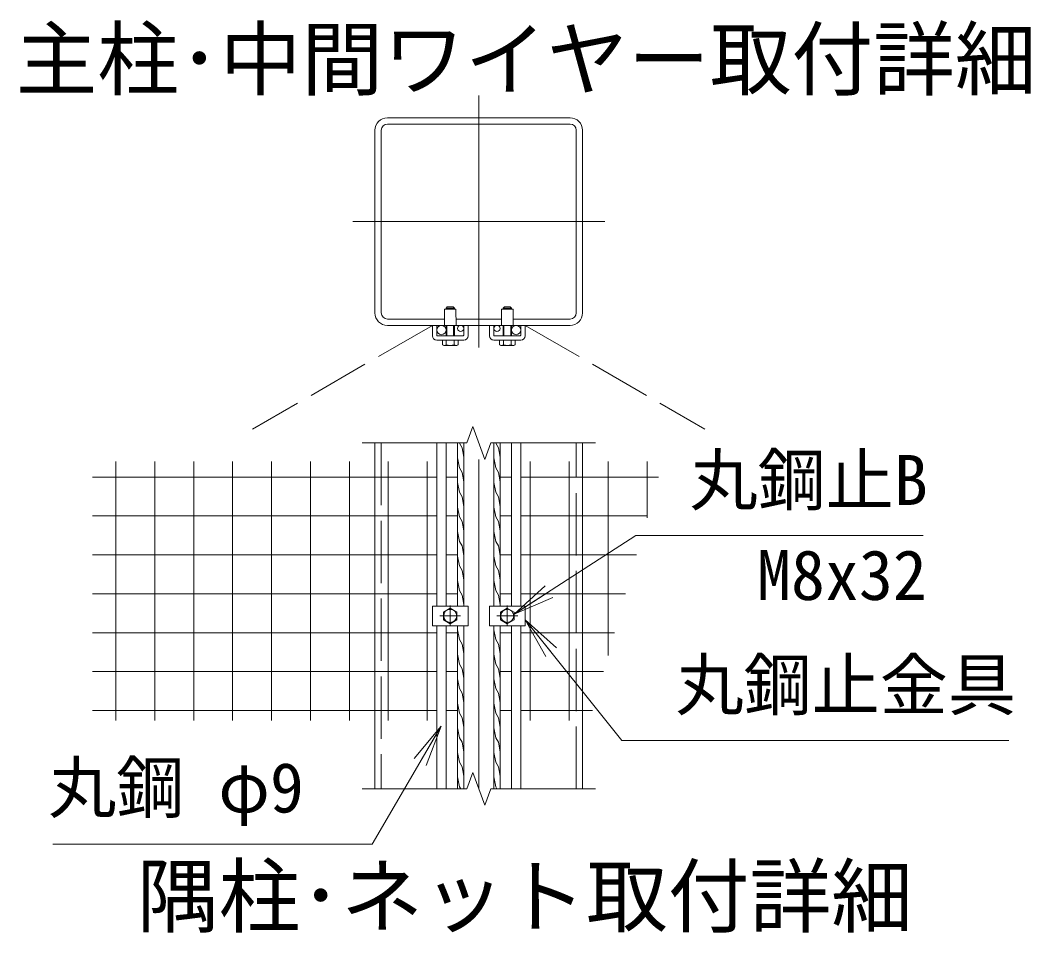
# Model space of a CAD drawing. Units: millimetres at full size; details may follow other scales. Extents: x -16800 to 16800, y -11880 to 11880.
# Drawn here: x 10536 to 14432, y 1031 to 4548 of the extents above; entities that cross this region are included whole.
import ezdxf
from ezdxf.enums import TextEntityAlignment as Align

# ---------------------------------------------------------------- set-up
doc = ezdxf.new("R2010")
doc.units = ezdxf.units.MM
doc.header["$LTSCALE"] = 40
doc.linetypes.add('DASHED', pattern=[7.5, 6, -1.5])
doc.linetypes.add('USER1', pattern=[50.8, 31.75, -6.35, 6.35, -6.35])
for name, color, linetype, lineweight in [('0-0_D-STR1', 1, 'Continuous', 18), ('0-1_D-BMK', 2, 'USER1', 13), ('0-2_D-STR3', 3, 'Continuous', 13), ('0-6_D-STR-DIM', 7, 'Continuous', 13), ('0-7_0', 7, 'Continuous', 18), ('0-9_D-STR-TXT', 7, 'Continuous', 13), ('0-A_D-STR2', 7, 'Continuous', 13), ('0-B_D-TTL-TXT', 7, 'Continuous', 13)]:
    doc.layers.add(name, color=color, linetype=linetype, lineweight=lineweight)
doc.styles.add('ＭＳ ゴシック', font='')
doc.styles.get('ＭＳ ゴシック').set_extended_font_data('MS Gothic')

# ---------------------------------------------------------------- blocks, each defined once
blk = doc.blocks.new('_Open')
at = {"layer": '0-7_0'}
blk.add_line((-40, 6.67), (0, 0), dxfattribs=at)
blk.add_lwpolyline([(-40, -6.67), (0, 0), (-40, 0)], dxfattribs=at)

msp = doc.modelspace()

# ---------------------------------------------------------------- linework, layer by layer
at = {"layer": '0-0_D-STR1'}
for p, q in [((12655.9, 4171.85), (11951.9, 4171.85)), ((12655.9, 4147.85), (11951.9, 4147.85)), ((11903.9, 4123.85), (11903.9, 3419.85)), ((11927.9, 4123.85), (11927.9, 3419.85)), ((12679.9, 3419.85), (12679.9, 4123.85)), ((12703.9, 3419.85), (12703.9, 4123.85)), ((11951.9, 3395.85), (12171.66, 3395.85)), ((12216.15, 3395.85), (12391.66, 3395.85)), ((12436.15, 3395.85), (12655.9, 3395.85)), ((11951.9, 3371.85), (12655.9, 3371.85)), ((11903.9, 2918.64), (11903.9, 1585.31)), ((12703.9, 1585.31), (12703.9, 2918.64))]:
    msp.add_line(p, q, dxfattribs=at)
at = {"layer": '0-0_D-STR1', "linetype": 'DASHED'}
for p, q in [((11927.9, 2918.64), (11927.9, 1585.31)), ((12679.9, 1585.31), (12679.9, 2918.64))]:
    msp.add_line(p, q, dxfattribs=at)
at = {"layer": '0-0_D-STR1'}
for centre, radius, start, end in [((11951.9, 4123.85), 48, 90, 180), ((12655.9, 4123.85), 48, 0, 90), ((11951.9, 4123.85), 24, 90, 180), ((12655.9, 4123.85), 24, 0, 90), ((11951.9, 3419.85), 48, 180, 270), ((11951.9, 3419.85), 24, 180, 270), ((12655.9, 3419.85), 48, 270, 0), ((12655.9, 3419.85), 24, 270, 0)]:
    msp.add_arc(centre, radius, start, end, dxfattribs=at)
at = {"layer": '0-1_D-BMK'}
for p, q in [((12303.9, 4257.35), (12303.9, 3286.36)), ((11818.4, 3771.85), (12789.4, 3771.85)), ((12303.9, 1585.31), (12303.9, 2918.64)), ((12193.9, 2211.97), (12193.9, 2291.97)), ((12413.9, 2211.97), (12413.9, 2291.97)), ((12153.9, 2251.97), (12233.9, 2251.97)), ((12453.9, 2251.97), (12373.9, 2251.97))]:
    msp.add_line(p, q, dxfattribs=at)
at = {"layer": '0-2_D-STR3'}
for p, q in [((12171.5, 3371.85), (12171.9, 3434.65)), ((12215.9, 3434.65), (12171.9, 3434.65)), ((12177.9, 3438.25), (12182.7, 3443.05)), ((12177.9, 3438.25), (12209.9, 3438.25)), ((12177.9, 3434.65), (12177.9, 3438.25)), ((12180.9, 3434.65), (12180.9, 3441.25)), ((12182.7, 3443.05), (12205.1, 3443.05)), ((12209.9, 3438.25), (12205.1, 3443.05)), ((12206.9, 3434.65), (12206.9, 3441.25)), ((12209.9, 3434.65), (12209.9, 3438.25)), ((12215.9, 3434.65), (12216.3, 3371.85)), ((12391.5, 3371.85), (12391.9, 3434.65)), ((12435.9, 3434.65), (12391.9, 3434.65)), ((12397.9, 3438.25), (12402.7, 3443.05)), ((12397.9, 3438.25), (12429.9, 3438.25)), ((12397.9, 3434.65), (12397.9, 3438.25)), ((12400.9, 3434.65), (12400.9, 3441.25)), ((12402.7, 3443.05), (12425.1, 3443.05)), ((12429.9, 3438.25), (12425.1, 3443.05)), ((12426.9, 3434.65), (12426.9, 3441.25)), ((12429.9, 3434.65), (12429.9, 3438.25)), ((12435.9, 3434.65), (12436.3, 3371.85)), ((12125.1, 3371.85), (12141.9, 3371.85)), ((12125.1, 3331.85), (12125.1, 3371.85)), ((12141.9, 3333.85), (12141.9, 3371.85)), ((12177.9, 3331.85), (12177.9, 3371.85)), ((12180.9, 3331.85), (12180.9, 3371.85)), ((12206.9, 3331.85), (12206.9, 3371.85)), ((12209.9, 3331.85), (12209.9, 3371.85)), ((12245.9, 3333.85), (12245.9, 3371.85)), ((12245.9, 3371.85), (12262.7, 3371.85)), ((12262.7, 3331.85), (12262.7, 3371.85)), ((12345.1, 3371.85), (12361.9, 3371.85)), ((12345.1, 3331.85), (12345.1, 3371.85)), ((12361.9, 3333.85), (12361.9, 3371.85)), ((12397.9, 3331.85), (12397.9, 3371.85)), ((12400.9, 3331.85), (12400.9, 3371.85)), ((12426.9, 3331.85), (12426.9, 3371.85)), ((12429.9, 3331.85), (12429.9, 3371.85)), ((12465.9, 3333.85), (12465.9, 3371.85)), ((12465.9, 3371.85), (12482.7, 3371.85)), ((12482.7, 3331.85), (12482.7, 3371.85)), ((12141.9, 3315.05), (12245.9, 3315.05)), ((12143.9, 3331.85), (12243.9, 3331.85)), ((12163.88, 3315.05), (12163.88, 3296.64)), ((12163.88, 3315.05), (12223.92, 3315.05)), ((12178.89, 3315.05), (12178.89, 3296.64)), ((12208.91, 3315.05), (12208.91, 3296.64)), ((12223.92, 3315.05), (12223.92, 3296.64)), ((12361.9, 3315.05), (12465.9, 3315.05)), ((12363.9, 3331.85), (12463.9, 3331.85)), ((12383.88, 3315.05), (12383.88, 3296.64)), ((12383.88, 3315.05), (12443.92, 3315.05)), ((12398.89, 3315.05), (12398.89, 3296.64)), ((12428.91, 3315.05), (12428.91, 3296.64)), ((12443.92, 3315.05), (12443.92, 3296.64)), ((12168.7, 3293.85), (12163.88, 3296.64)), ((12168.7, 3293.85), (12219.1, 3293.85)), ((12219.1, 3293.85), (12223.92, 3296.64)), ((12388.7, 3293.85), (12383.88, 3296.64)), ((12388.7, 3293.85), (12439.1, 3293.85)), ((12439.1, 3293.85), (12443.92, 3296.64)), ((12141.9, 2289.97), (12141.9, 2918.64)), ((12177.9, 2289.97), (12177.9, 2918.64)), ((12221.9, 2289.97), (12221.9, 2918.64)), ((12245.9, 2289.97), (12245.9, 2918.64)), ((12361.9, 2289.97), (12361.9, 2918.64)), ((12385.9, 2289.97), (12385.9, 2918.64)), ((12429.9, 2289.97), (12429.9, 2918.64)), ((12465.9, 2289.97), (12465.9, 2918.64)), ((12125.1, 2289.97), (12262.7, 2289.97)), ((12125.1, 2289.97), (12125.1, 2213.97)), ((12167.9, 2266.98), (12193.9, 2282)), ((12167.9, 2236.96), (12167.9, 2266.98)), ((12193.9, 2282), (12219.9, 2266.98)), ((12219.9, 2266.98), (12219.9, 2236.96)), ((12262.7, 2289.97), (12262.7, 2213.97)), ((12482.7, 2289.97), (12345.1, 2289.97)), ((12345.1, 2289.97), (12345.1, 2213.97)), ((12413.9, 2282), (12387.9, 2266.98)), ((12387.9, 2266.98), (12387.9, 2236.96)), ((12439.9, 2266.98), (12413.9, 2282)), ((12439.9, 2236.96), (12439.9, 2266.98)), ((12482.7, 2289.97), (12482.7, 2213.97)), ((12193.9, 2221.95), (12167.9, 2236.96)), ((12219.9, 2236.96), (12193.9, 2221.95)), ((12387.9, 2236.96), (12413.9, 2221.95)), ((12413.9, 2221.95), (12439.9, 2236.96)), ((12125.1, 2213.97), (12262.7, 2213.97)), ((12141.9, 1585.31), (12141.9, 2213.97)), ((12177.9, 1585.31), (12177.9, 2213.97)), ((12221.9, 1585.31), (12221.9, 2213.97)), ((12245.9, 1585.31), (12245.9, 2213.97)), ((12482.7, 2213.97), (12345.1, 2213.97)), ((12361.9, 1585.31), (12361.9, 2213.97)), ((12385.9, 1585.31), (12385.9, 2213.97)), ((12429.9, 1585.31), (12429.9, 2213.97)), ((12465.9, 1585.31), (12465.9, 2213.97))]:
    msp.add_line(p, q, dxfattribs=at)
for points in [[(12229.28, 2918.64), (12229.53, 2917.4), (12239.61, 2899.74), (12245.9, 2863.3)], [(12369.28, 2918.64), (12369.53, 2917.4), (12379.61, 2899.74), (12385.9, 2863.3)], [(12221.9, 2860.78), (12229.53, 2822.83), (12239.61, 2805.17), (12245.9, 2768.73)], [(12361.9, 2860.78), (12369.53, 2822.83), (12379.61, 2805.17), (12385.9, 2768.73)], [(12221.9, 2766.2), (12229.53, 2728.26), (12239.61, 2710.59), (12245.9, 2674.16)], [(12361.9, 2766.2), (12369.53, 2728.26), (12379.61, 2710.59), (12385.9, 2674.16)], [(12221.9, 2671.63), (12229.53, 2633.69), (12239.61, 2616.02), (12245.9, 2579.59)], [(12361.9, 2671.63), (12369.53, 2633.69), (12379.61, 2616.02), (12385.9, 2579.59)], [(12221.9, 2577.06), (12229.53, 2539.11), (12239.61, 2521.45), (12245.9, 2485.02)], [(12361.9, 2577.06), (12369.53, 2539.11), (12379.61, 2521.45), (12385.9, 2485.02)], [(12221.9, 2482.49), (12229.53, 2444.54), (12239.61, 2426.88), (12245.9, 2390.44)], [(12361.9, 2482.49), (12369.53, 2444.54), (12379.61, 2426.88), (12385.9, 2390.44)], [(12221.9, 2387.92), (12229.53, 2349.97), (12239.61, 2332.31), (12245.9, 2295.87)], [(12361.9, 2387.92), (12369.53, 2349.97), (12379.61, 2332.31), (12385.9, 2295.87)], [(12221.9, 2198.77), (12229.53, 2160.83), (12239.61, 2143.16), (12245.9, 2106.73)], [(12361.9, 2198.77), (12369.53, 2160.83), (12379.61, 2143.16), (12385.9, 2106.73)], [(12221.9, 2104.2), (12229.53, 2066.26), (12239.61, 2048.59), (12245.9, 2012.16)], [(12361.9, 2104.2), (12369.53, 2066.26), (12379.61, 2048.59), (12385.9, 2012.16)], [(12221.9, 2009.63), (12229.53, 1971.68), (12239.61, 1954.02), (12245.9, 1917.59)], [(12361.9, 2009.63), (12369.53, 1971.68), (12379.61, 1954.02), (12385.9, 1917.59)], [(12221.9, 1915.06), (12229.53, 1877.11), (12239.61, 1859.45), (12245.9, 1823.01)], [(12361.9, 1915.06), (12369.53, 1877.11), (12379.61, 1859.45), (12385.9, 1823.01)], [(12221.9, 1820.49), (12229.53, 1782.54), (12239.61, 1764.88), (12245.9, 1728.44)], [(12361.9, 1820.49), (12369.53, 1782.54), (12379.61, 1764.88), (12385.9, 1728.44)], [(12221.9, 1725.92), (12229.53, 1687.97), (12239.61, 1670.31), (12245.9, 1633.87)], [(12361.9, 1725.92), (12369.53, 1687.97), (12379.61, 1670.31), (12385.9, 1633.87)], [(12221.9, 1631.34), (12229.53, 1593.4), (12234.15, 1585.31)], [(12361.9, 1631.34), (12369.53, 1593.4), (12374.15, 1585.31)]]:
    msp.add_lwpolyline(points, dxfattribs=at)
for centre, radius in [((12159.9, 3353.85), 18), ((12233.9, 3359.85), 12), ((12373.9, 3359.85), 12), ((12447.9, 3353.85), 18), ((12193.9, 2251.97), 25), ((12413.9, 2251.97), 25)]:
    msp.add_circle(centre, radius, dxfattribs=at)
for centre, radius, start, end in [((12141.9, 3331.85), 16.8, 180, 270), ((12143.9, 3333.85), 2, 180, 270), ((12143.9, 3333.85), 2, 180, 270), ((12243.9, 3333.85), 2, 270, 0), ((12245.9, 3331.85), 16.8, 270, 0), ((12361.9, 3331.85), 16.8, 180, 270), ((12363.9, 3333.85), 2, 180, 270), ((12363.9, 3333.85), 2, 180, 270), ((12463.9, 3333.85), 2, 270, 0), ((12465.9, 3331.85), 16.8, 270, 0), ((12171.39, 3307.61), 13.29, 235.61585, 304.38415), ((12193.9, 3343.99), 49.68, 252.4121, 287.5879), ((12216.42, 3307.61), 13.29, 235.61585, 304.38415), ((12391.39, 3307.61), 13.29, 235.61585, 304.38415), ((12413.9, 3343.99), 49.68, 252.4121, 287.5879), ((12436.42, 3307.61), 13.29, 235.61585, 304.38415)]:
    msp.add_arc(centre, radius, start, end, dxfattribs=at)
at = {"layer": '0-6_D-STR-DIM'}
for p, q in [((12280.82, 2982.07), (12257.73, 2918.64)), ((12326.99, 2855.21), (12280.82, 2982.07)), ((11853.9, 2918.64), (12257.73, 2918.64)), ((12350.08, 2918.64), (12326.99, 2855.21)), ((12350.08, 2918.64), (12753.9, 2918.64)), ((12280.82, 1648.74), (12257.73, 1585.31)), ((12326.99, 1521.88), (12280.82, 1648.74)), ((11853.9, 1585.31), (12257.73, 1585.31)), ((12350.08, 1585.31), (12326.99, 1521.88)), ((12350.08, 1585.31), (12753.9, 1585.31))]:
    msp.add_line(p, q, dxfattribs=at)
at = {"layer": '0-9_D-STR-TXT'}
for points in [[(14017.2, 2561.39), (12909.95, 2561.39), (12441.58, 2259.65)], [(14346.86, 1771.29), (12855.85, 1771.29), (12483.95, 2235.14)], [(10661.52, 1371.9), (11893.64, 1371.9), (12157.91, 1825.45)]]:
    msp.add_lwpolyline(points, dxfattribs=at)
at = {"layer": '0-A_D-STR2', "linetype": 'DASHED'}
for p, q in [((12125.1, 3371.85), (11432.28, 2971.85)), ((12482.7, 3371.85), (13175.52, 2971.85))]:
    msp.add_line(p, q, dxfattribs=at)
at = {"layer": '0-A_D-STR2'}
for p, q in [((10905.26, 1848.23), (10905.26, 2846.89)), ((11055.26, 1848.23), (11055.26, 2846.89)), ((11205.26, 1848.23), (11205.26, 2846.89)), ((11355.26, 1848.23), (11355.26, 2846.89)), ((11505.26, 1848.23), (11505.26, 2846.89)), ((11655.26, 1848.23), (11655.26, 2846.89)), ((11805.26, 1848.23), (11805.26, 2846.89)), ((11955.26, 1848.23), (11955.26, 2846.89)), ((12105.26, 1848.23), (12105.26, 2846.89)), ((12502.54, 1848.23), (12502.54, 2846.89)), ((12652.54, 1848.23), (12652.54, 2846.89)), ((12802.54, 2099.6), (12802.54, 2846.89)), ((12952.54, 2629.95), (12952.54, 2846.89)), ((10814.91, 2787.24), (12141.9, 2787.24)), ((12177.9, 2787.24), (12221.9, 2787.24)), ((12429.9, 2787.24), (12385.9, 2787.24)), ((12997.03, 2787.24), (12465.9, 2787.24)), ((10814.91, 2637.24), (12141.9, 2637.24)), ((12177.9, 2637.24), (12221.9, 2637.24)), ((12429.9, 2637.24), (12385.9, 2637.24)), ((12954.6, 2637.24), (12465.9, 2637.24)), ((10814.91, 2487.24), (12141.9, 2487.24)), ((12177.9, 2487.24), (12221.9, 2487.24)), ((12429.9, 2487.24), (12385.9, 2487.24)), ((12912.18, 2487.24), (12465.9, 2487.24)), ((10814.91, 2337.24), (12141.9, 2337.24)), ((12177.9, 2337.24), (12221.9, 2337.24)), ((12429.9, 2337.24), (12385.9, 2337.24)), ((12869.75, 2337.24), (12465.9, 2337.24)), ((10814.91, 2187.24), (12141.9, 2187.24)), ((12177.9, 2187.24), (12221.9, 2187.24)), ((12429.9, 2187.24), (12385.9, 2187.24)), ((12827.33, 2187.24), (12465.9, 2187.24)), ((10814.91, 2037.24), (12141.9, 2037.24)), ((12177.9, 2037.24), (12221.9, 2037.24)), ((12429.9, 2037.24), (12385.9, 2037.24)), ((12784.9, 2037.24), (12465.9, 2037.24)), ((10814.91, 1887.24), (12141.9, 1887.24)), ((12177.9, 1887.24), (12221.9, 1887.24)), ((12429.9, 1887.24), (12385.9, 1887.24)), ((12742.48, 1887.24), (12465.9, 1887.24))]:
    msp.add_line(p, q, dxfattribs=at)

# ---------------------------------------------------------------- block references
at = {"layer": '0-9_D-STR-TXT', "xscale": 4, "yscale": 4}
for p, rotation in [((12439.9, 2258.57), 212.7918), ((12482.7, 2236.7), 128.72125), ((12158.92, 1827.18), 59.77232)]:
    msp.add_blockref('_Open', p, dxfattribs=dict(at, rotation=rotation))

# ---------------------------------------------------------------- texts
at = {"layer": '0-9_D-STR-TXT', "style": 'ＭＳ ゴシック'}
for s, p in [('丸鋼止B', (13116.69, 2621.89)), ('M8x32', (13376.59, 2255.77)), ('丸鋼止金具', (13062.6, 1832.29)), ('丸鋼 φ9', (10644.26, 1436.46))]:
    msp.add_text(s, height=192.4, dxfattribs=at).set_placement(p, align=Align.BOTTOM_LEFT)
at = {"layer": '0-B_D-TTL-TXT', "style": 'ＭＳ ゴシック'}
for s, p in [('主柱･中間ワイヤー取付詳細', (10518.69, 4213.59)), ('隅柱･ネット取付詳細', (10986.5, 987.21))]:
    msp.add_text(s, height=230.8, dxfattribs=at).set_placement(p, align=Align.BOTTOM_LEFT)

doc.saveas('drawing.dxf')
